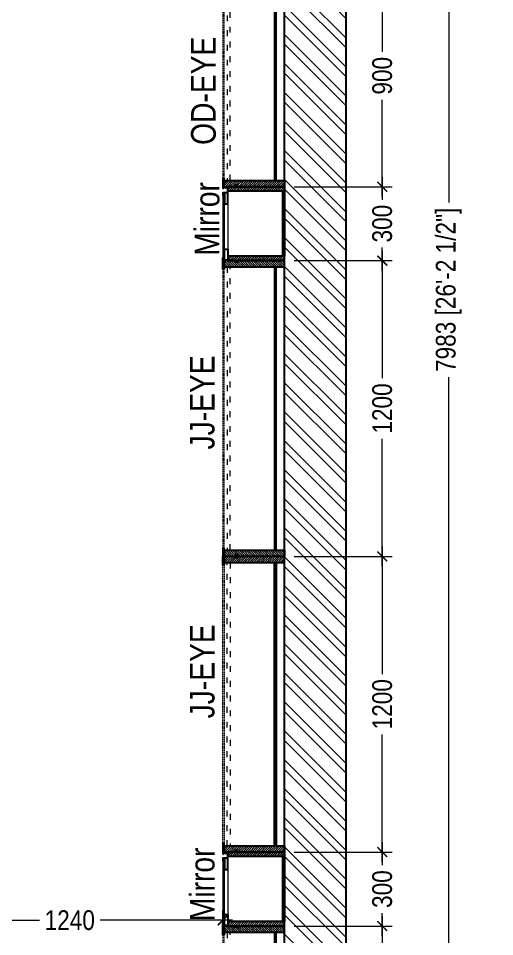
# Model space of a CAD drawing. Extents: x 8916 to 22657, y -1037022 to -1027677.
# Drawn here: x 20727 to 22657, y -1035155 to -1031429 of the extents above; entities that cross this region are included whole.
import ezdxf
from ezdxf.lldxf.tags import DXFTag

# ---------------------------------------------------------------- set-up
doc = ezdxf.new("R2010")
doc.units = 0
doc.header["$LTSCALE"] = 40
doc.header["$MEASUREMENT"] = 0
doc.header["$PDMODE"] = 3
for name, pattern in [('a_p6_plan_L18$0$HIDDEN', [0.375, 0.25, -0.125]), ('ACAD_ISO03W100', [30, 12, -18]), ('HIDDEN2', [0.1875, 0.125, -0.0625])]:
    doc.linetypes.add(name, pattern=pattern)
for name, color, linetype, lineweight in [('dimensions', 149, 'Continuous', 5), ('Floor-Unit', 1, 'Continuous', 13), ('LENS_HATCH_WALL', 251, 'Continuous', 5), ('LENS_TEXT', 31, 'HIDDEN2', 5), ('LN-ELEVATION-1', 81, 'Continuous', 25), ('LN-ELEVATION-2', 103, 'Continuous', 20), ('LN-ELEVATION-3', 125, 'a_p6_plan_L18$0$HIDDEN', 18), ('LN-ELEVATION-4', 145, 'Continuous', 13), ('LN-HATCH', 251, 'Continuous', 0), ('Mirror', 4, 'Continuous', 15)]:
    doc.layers.add(name, color=color, linetype=linetype, lineweight=lineweight)
doc.layers.add('wall', color=5, linetype='Continuous')
doc.styles.get("Standard").update_dxf_attribs({"font": 'ARIALN.TTF'})
tags = doc.linetypes.add('DASHED2', pattern=[0.375, 0.25, -0.125]).pattern_tags.tags
tags[6:7] = [DXFTag(74, 4), DXFTag(75, 0), DXFTag(340, '0'), DXFTag(46, 1.0), DXFTag(50, 0.0), DXFTag(44, 0.0), DXFTag(45, 0.0)]
tags[4:5] = [DXFTag(74, 4), DXFTag(75, 0), DXFTag(340, '0'), DXFTag(46, 1.0), DXFTag(50, 0.0), DXFTag(44, 0.0), DXFTag(45, 0.0)]
doc.dimstyles.new('Working', dxfattribs={"dimscale": 0.8, "dimtxt": 100, "dimasz": 50, "dimexe": 50, "dimexo": 50, "dimgap": 0, "dimtad": 0, "dimdec": 0, "dimzin": 0, "dimdsep": 46, "dimtxsty": 'Standard', "dimblk": 'ARCHTICK', "dimcen": 0, "dimdle": 50, "dimclrd": 250, "dimclre": 8, "dimclrt": 7, "dimadec": 0, "dimazin": 0, "dimtfac": 1, "dimtdec": 0, "dimtofl": 0, "dimtmove": 1, "dimatfit": 3, "dimfxl": 3, "dimtolj": 1, "dimlwd": 5, "dimlwe": 0, "dimarcsym": 0})
pattern_1 = [(45, (4208834.247, 1706614.74), (-4.4901280605, 4.4901280605), [])]
pattern_2 = [(45, (4209134.247, 1706614.74), (-4.4901280605, 4.4901280605), [])]

# ---------------------------------------------------------------- blocks, each defined once
blk = doc.blocks.new('sfeqwef')
at = {"layer": 'LENS_HATCH_WALL', "ltscale": 12}
h = blk.add_hatch(dxfattribs=at)
h.set_pattern_fill('ANSI32', color=256, scale=222, style=0)
h.set_pattern_definition([(45, (-26297894.82, 1620009.82), (-58.86663953, 58.86663953), []), (45, (-26297855.57, 1620009.82), (-58.86663953, 58.86663953), [])])
h.paths.add_polyline_path([(0, -12780), (0, -11249), (-250, -11249), (-250, -12530), (-8233, -12530), (-8233, -12780)])
h.paths.add_polyline_path([(-453, -11018), (-453, -10868), (-1823, -10868), (-1823, -11090), (-1673, -11090), (-1673, -11018)])
h.paths.add_polyline_path([(-1673, -11771), (-1673, -11090), (-1823, -11090), (-1823, -11771)])
h.paths.add_polyline_path([(0, -10609), (0, -8548), (-250, -8548), (-250, -10609)])
h.paths.add_polyline_path([(0, -8322), (0, -469), (-250, -469), (-250, -6707), (-250, -8322)])
h.paths.add_polyline_path([(-471, -250), (-471, 0), (-4033, 0), (-4033, -250)])
h.paths.add_polyline_path([(-4683, -250), (-4683, 0), (-7574, 0), (-7574, -250)])
h.paths.add_polyline_path([(-8083, -2517), (-8083, -469), (-8233, -469), (-8233, -2517)])
at = {"layer": 'wall', "color": 1}
for p, q in [((-8233, -12530), (-250, -12530)), ((-8233, -12780), (0, -12780))]:
    blk.add_line(p, q, dxfattribs=at)
blk = doc.blocks.new('GFCHGFD')
at = {"layer": 'LN-HATCH', "ltscale": 0.5}
h = blk.add_hatch(dxfattribs=at)
h.set_pattern_fill('ANSI31', color=256, scale=2)
h.set_pattern_definition([(45, (4060076.63, 1708724.648), (-4.4901280605, 4.4901280605), [])])
h.paths.add_polyline_path([(-144.2, 105.2), (-126.2, 105.2), (-126.2, -123.8), (-144.2, -123.8)])
h.paths.add_polyline_path([(-126.2, 99.2), (137.8, 99.2), (137.8, 105.2), (-126.2, 105.2)])
h.paths.add_polyline_path([(155.8, 105.2), (137.8, 105.2), (137.8, -123.8), (155.8, -123.8)])
at = {"layer": 'LN-ELEVATION-1'}
for points in [[(-144.2, 105.2), (-126.2, 105.2), (-126.2, -123.8), (-144.2, -123.8)], [(-126.2, 99.2), (137.8, 99.2), (137.8, 105.2), (-126.2, 105.2)], [(155.8, 105.2), (137.8, 105.2), (137.8, -123.8), (155.8, -123.8)], [(-97.2, -137.8), (-97.2, -123.8), (-142.2, -123.8), (-142.2, -144.8), (-133.2, -144.8), (-133.2, -143.3), (-140.7, -143.3), (-140.7, -137.8)], [(85.8, -137.8), (85.8, -123.8), (130.8, -123.8), (130.8, -144.8), (121.8, -144.8), (121.8, -143.3), (129.3, -143.3), (129.3, -137.8)], [(147.8, -144.8), (147.8, -143.3), (152.3, -143.3), (152.3, -125.3), (130.8, -125.3), (130.8, -123.8), (153.8, -123.8), (153.8, -144.8)]]:
    blk.add_lwpolyline(points, close=True, dxfattribs=at)
at = {"layer": 'LN-ELEVATION-2'}
blk.add_lwpolyline([(-97.2, -137.8), (85.8, -137.8), (85.8, -123.8), (-97.2, -123.8)], close=True, dxfattribs=at)
at = {"layer": 'LN-ELEVATION-4', "ltscale": 0.5}
blk.add_line((121.8, -144.8), (-133.2, -144.8), dxfattribs=at)
at = {"layer": 'Mirror', "lineweight": 0}
blk.add_lwpolyline([(-140.7, -137.8), (129.3, -137.8), (129.3, -143.3), (-140.7, -143.3)], close=True, dxfattribs=at)
blk = doc.blocks.new('GFHFD')
at = {"layer": 'LN-HATCH', "ltscale": 0.5}
h = blk.add_hatch(dxfattribs=at)
h.set_pattern_fill('ANSI31', color=256, scale=2)
h.set_pattern_definition([(45, (4097187.331, 1708800.267), (-4.4901280605, 4.4901280605), [])])
h.paths.add_polyline_path([(792.1, 220), (792.1, 30), (786.1, 30), (786.1, 20), (792.1, 20), (792.1, -24), (767.1, -24), (767.1, 220)])
h.paths.add_polyline_path([(-382.9, 180), (767.1, 180), (767.1, 186), (-382.9, 186)])
h.paths.add_polyline_path([(757.1, -24), (757.1, -30), (792.1, -30), (792.1, -24)])
h.paths.add_polyline_path([(-407.9, 220), (-407.9, 30), (-401.9, 30), (-401.9, 20), (-407.9, 20), (-407.9, -24), (-382.9, -24), (-382.9, 220)])
h.paths.add_polyline_path([(-372.9, -24), (-372.9, -30), (-407.9, -30), (-407.9, -24)])
at = {"layer": 'LN-ELEVATION-1', "ltscale": 0.5}
for points in [[(-407.9, 220), (-407.9, 30), (-401.9, 30), (-401.9, 20), (-407.9, 20), (-407.9, -24), (-382.9, -24), (-382.9, 220)], [(792.1, 220), (792.1, 30), (786.1, 30), (786.1, 20), (792.1, 20), (792.1, -24), (767.1, -24), (767.1, 220)], [(-382.9, 180), (767.1, 180), (767.1, 186), (-382.9, 186)], [(-372.9, -24), (-372.9, -30), (-407.9, -30), (-407.9, -24)], [(757.1, -24), (757.1, -30), (792.1, -30), (792.1, -24)]]:
    blk.add_lwpolyline(points, close=True, dxfattribs=at)
at = {"layer": 'LN-ELEVATION-3', "ltscale": 0.5}
for p, q in [((767.1, 220), (-382.9, 220)), ((757.1, -24), (-372.9, -24)), ((-372.9, -30), (757.1, -30))]:
    blk.add_line(p, q, dxfattribs=at)
at = {"layer": 'LN-ELEVATION-4', "linetype": 'ACAD_ISO03W100', "ltscale": 0.05}
blk.add_lwpolyline([(767.1, 0), (-382.9, 0), (-382.9, -12), (767.1, -12)], close=True, dxfattribs=at)
blk = doc.blocks.new('dfbdfhq')
at = {"layer": 'LN-HATCH', "ltscale": 0.5}
h = blk.add_hatch(dxfattribs=at)
h.set_pattern_fill('ANSI31', color=256, scale=50)
h.paths.add_polyline_path([(-911.8, 0), (-911.8, -190), (-905.8, -190), (-905.8, -200), (-911.8, -200), (-911.8, -244), (-886.8, -244), (-886.8, 0)])
h = blk.add_hatch(dxfattribs=at)
h.set_pattern_fill('ANSI31', color=256, scale=2)
h.set_pattern_definition(pattern_1)
h.paths.add_polyline_path([(-11.8, 0), (-11.8, -190), (-17.8, -190), (-17.8, -200), (-11.8, -200), (-11.8, -244), (-36.8, -244), (-36.8, 0)])
h = blk.add_hatch(dxfattribs=at)
h.set_pattern_fill('ANSI31', color=256, scale=2)
h.set_pattern_definition(pattern_2)
h.paths.add_polyline_path([(-36.8, -40), (-886.8, -40), (-886.8, -34), (-36.8, -34)])
h = blk.add_hatch(dxfattribs=at)
h.set_pattern_fill('ANSI31', color=256, scale=2)
h.set_pattern_definition(pattern_2)
h.paths.add_polyline_path([(-876.8, -244), (-876.8, -250), (-911.8, -250), (-911.8, -244)])
h = blk.add_hatch(dxfattribs=at)
h.set_pattern_fill('ANSI31', color=256, scale=2)
h.set_pattern_definition(pattern_1)
h.paths.add_polyline_path([(-46.8, -244), (-46.8, -250), (-11.8, -250), (-11.8, -244)])
at = {"layer": 'LN-ELEVATION-1', "ltscale": 0.5}
for points in [[(-911.8, 0), (-911.8, -190), (-905.8, -190), (-905.8, -200), (-911.8, -200), (-911.8, -244), (-886.8, -244), (-886.8, 0)], [(-11.8, 0), (-11.8, -190), (-17.8, -190), (-17.8, -200), (-11.8, -200), (-11.8, -244), (-36.8, -244), (-36.8, 0)], [(-36.8, -40), (-886.8, -40), (-886.8, -34), (-36.8, -34)], [(-876.8, -244), (-876.8, -250), (-911.8, -250), (-911.8, -244)], [(-46.8, -244), (-46.8, -250), (-11.8, -250), (-11.8, -244)]]:
    blk.add_lwpolyline(points, close=True, dxfattribs=at)
at = {"layer": 'LN-ELEVATION-3', "ltscale": 0.5}
for p, q in [((-886.8, 0), (-36.8, 0)), ((-876.8, -244), (-46.8, -244)), ((-46.8, -250), (-876.8, -250))]:
    blk.add_line(p, q, dxfattribs=at)
at = {"layer": 'LN-ELEVATION-4', "linetype": 'ACAD_ISO03W100', "ltscale": 0.05}
blk.add_lwpolyline([(-886.8, -220), (-36.8, -220), (-36.8, -232), (-886.8, -232)], close=True, dxfattribs=at)
blk = doc.blocks.new('_ArchTick')
at = {"const_width": 0.15}
blk.add_lwpolyline([(-0.5, -0.5), (0.5, 0.5)], dxfattribs=at)
blk = doc.blocks.new('*D58')
at = {"layer": 'Defpoints', "color": 0, "ltscale": 50, "transparency": 16777216}
for p in [(21805.4, -1035111.7), (22202, -1035111.7), (21805.4, -1036311.7)]:
    blk.add_point(p, dxfattribs=at)
at = {"layer": 'dimensions', "color": 250, "linetype": 'DASHED2', "lineweight": 5, "ltscale": 50, "transparency": 16777216}
for p, q in [((22202, -1035071.7), (22202, -1035617)), ((22202, -1036351.7), (22202, -1035806.5))]:
    blk.add_line(p, q, dxfattribs=at)
at = {"layer": 'dimensions', "color": 8, "linetype": 'DASHED2', "lineweight": 0, "ltscale": 50, "transparency": 16777216}
for p, q in [((21845.4, -1035111.7), (22242, -1035111.7)), ((21845.4, -1036311.7), (22242, -1036311.7))]:
    blk.add_line(p, q, dxfattribs=at)
at = {"layer": 'dimensions', "color": 250, "lineweight": 5, "ltscale": 50, "transparency": 16777216, "xscale": 40, "yscale": 40, "zscale": 40}
for p, rotation in [((22202, -1035111.7), 90), ((22202, -1036311.7), 270)]:
    blk.add_blockref('_ArchTick', p, dxfattribs=dict(at, rotation=rotation))
at = {"layer": 'dimensions', "color": 7, "ltscale": 50, "transparency": 16777216, "insert": (22202, -1035711.7), "char_height": 80, "attachment_point": 5, "rotation": 90, "bg_fill": 3, "box_fill_scale": 1.25, "bg_fill_color": 9, "bg_fill_true_color": 13158600, "bg_fill_transparency": 0}
blk.add_mtext('\\A1;1200', dxfattribs=at)
blk = doc.blocks.new('*D59')
at = {"layer": 'Defpoints', "color": 0, "ltscale": 50, "transparency": 16777216}
for p in [(21805.4, -1034811.7), (22202, -1034811.7), (21805.4, -1035111.7)]:
    blk.add_point(p, dxfattribs=at)
at = {"layer": 'dimensions', "color": 250, "linetype": 'DASHED2', "lineweight": 5, "ltscale": 50, "transparency": 16777216}
for p, q in [((22202, -1034771.7), (22202, -1034889.4)), ((22202, -1035151.7), (22202, -1035034.1))]:
    blk.add_line(p, q, dxfattribs=at)
at = {"layer": 'dimensions', "color": 8, "linetype": 'DASHED2', "lineweight": 0, "ltscale": 50, "transparency": 16777216}
for p, q in [((21845.4, -1034811.7), (22242, -1034811.7)), ((21845.4, -1035111.7), (22242, -1035111.7))]:
    blk.add_line(p, q, dxfattribs=at)
at = {"layer": 'dimensions', "color": 250, "lineweight": 5, "ltscale": 50, "transparency": 16777216, "xscale": 40, "yscale": 40, "zscale": 40}
for p, rotation in [((22202, -1034811.7), 90), ((22202, -1035111.7), 270)]:
    blk.add_blockref('_ArchTick', p, dxfattribs=dict(at, rotation=rotation))
at = {"layer": 'dimensions', "color": 7, "ltscale": 50, "transparency": 16777216, "insert": (22202, -1034961.7), "char_height": 80, "attachment_point": 5, "rotation": 90, "bg_fill": 3, "box_fill_scale": 1.25, "bg_fill_color": 9, "bg_fill_true_color": 13158600, "bg_fill_transparency": 0}
blk.add_mtext('\\A1;300', dxfattribs=at)
blk = doc.blocks.new('*D60')
at = {"layer": 'Defpoints', "color": 0, "ltscale": 50, "transparency": 16777216}
for p in [(21805.4, -1033611.7), (22202, -1033611.7), (21805.4, -1034811.7)]:
    blk.add_point(p, dxfattribs=at)
at = {"layer": 'dimensions', "color": 250, "linetype": 'DASHED2', "lineweight": 5, "ltscale": 50, "transparency": 16777216}
for p, q in [((22202, -1033571.7), (22202, -1034117)), ((22202, -1034851.7), (22202, -1034306.5))]:
    blk.add_line(p, q, dxfattribs=at)
at = {"layer": 'dimensions', "color": 8, "linetype": 'DASHED2', "lineweight": 0, "ltscale": 50, "transparency": 16777216}
for p, q in [((21845.4, -1033611.7), (22242, -1033611.7)), ((21845.4, -1034811.7), (22242, -1034811.7))]:
    blk.add_line(p, q, dxfattribs=at)
at = {"layer": 'dimensions', "color": 250, "lineweight": 5, "ltscale": 50, "transparency": 16777216, "xscale": 40, "yscale": 40, "zscale": 40}
for p, rotation in [((22202, -1033611.7), 90), ((22202, -1034811.7), 270)]:
    blk.add_blockref('_ArchTick', p, dxfattribs=dict(at, rotation=rotation))
at = {"layer": 'dimensions', "color": 7, "ltscale": 50, "transparency": 16777216, "insert": (22202, -1034211.7), "char_height": 80, "attachment_point": 5, "rotation": 90, "bg_fill": 3, "box_fill_scale": 1.25, "bg_fill_color": 9, "bg_fill_true_color": 13158600, "bg_fill_transparency": 0}
blk.add_mtext('\\A1;1200', dxfattribs=at)
blk = doc.blocks.new('*D61')
at = {"layer": 'Defpoints', "color": 0, "ltscale": 50, "transparency": 16777216}
for p in [(21805.4, -1032411.7), (22202, -1032411.7), (21805.4, -1033611.7)]:
    blk.add_point(p, dxfattribs=at)
at = {"layer": 'dimensions', "color": 250, "linetype": 'DASHED2', "lineweight": 5, "ltscale": 50, "transparency": 16777216}
for p, q in [((22202, -1032371.7), (22202, -1032917)), ((22202, -1033651.7), (22202, -1033106.5))]:
    blk.add_line(p, q, dxfattribs=at)
at = {"layer": 'dimensions', "color": 8, "linetype": 'DASHED2', "lineweight": 0, "ltscale": 50, "transparency": 16777216}
for p, q in [((21845.4, -1032411.7), (22242, -1032411.7)), ((21845.4, -1033611.7), (22242, -1033611.7))]:
    blk.add_line(p, q, dxfattribs=at)
at = {"layer": 'dimensions', "color": 250, "lineweight": 5, "ltscale": 50, "transparency": 16777216, "xscale": 40, "yscale": 40, "zscale": 40}
for p, rotation in [((22202, -1032411.7), 90), ((22202, -1033611.7), 270)]:
    blk.add_blockref('_ArchTick', p, dxfattribs=dict(at, rotation=rotation))
at = {"layer": 'dimensions', "color": 7, "ltscale": 50, "transparency": 16777216, "insert": (22202, -1033011.7), "char_height": 80, "attachment_point": 5, "rotation": 90, "bg_fill": 3, "box_fill_scale": 1.25, "bg_fill_color": 9, "bg_fill_true_color": 13158600, "bg_fill_transparency": 0}
blk.add_mtext('\\A1;1200', dxfattribs=at)
blk = doc.blocks.new('*D62')
at = {"layer": 'Defpoints', "color": 0, "ltscale": 50, "transparency": 16777216}
for p in [(21805.4, -1032111.7), (22202, -1032111.7), (21805.4, -1032411.7)]:
    blk.add_point(p, dxfattribs=at)
at = {"layer": 'dimensions', "color": 250, "linetype": 'DASHED2', "lineweight": 5, "ltscale": 50, "transparency": 16777216}
for p, q in [((22202, -1032071.7), (22202, -1032189.4)), ((22202, -1032451.7), (22202, -1032334.1))]:
    blk.add_line(p, q, dxfattribs=at)
at = {"layer": 'dimensions', "color": 8, "linetype": 'DASHED2', "lineweight": 0, "ltscale": 50, "transparency": 16777216}
for p, q in [((21845.4, -1032111.7), (22242, -1032111.7)), ((21845.4, -1032411.7), (22242, -1032411.7))]:
    blk.add_line(p, q, dxfattribs=at)
at = {"layer": 'dimensions', "color": 250, "lineweight": 5, "ltscale": 50, "transparency": 16777216, "xscale": 40, "yscale": 40, "zscale": 40}
for p, rotation in [((22202, -1032111.7), 90), ((22202, -1032411.7), 270)]:
    blk.add_blockref('_ArchTick', p, dxfattribs=dict(at, rotation=rotation))
at = {"layer": 'dimensions', "color": 7, "ltscale": 50, "transparency": 16777216, "insert": (22202, -1032261.7), "char_height": 80, "attachment_point": 5, "rotation": 90, "bg_fill": 3, "box_fill_scale": 1.25, "bg_fill_color": 9, "bg_fill_true_color": 13158600, "bg_fill_transparency": 0}
blk.add_mtext('\\A1;300', dxfattribs=at)
blk = doc.blocks.new('*D63')
at = {"layer": 'Defpoints', "color": 0, "ltscale": 50, "transparency": 16777216}
for p in [(21805.4, -1031211.7), (22202, -1031211.7), (21805.4, -1032111.7)]:
    blk.add_point(p, dxfattribs=at)
at = {"layer": 'dimensions', "color": 250, "linetype": 'DASHED2', "lineweight": 5, "ltscale": 50, "transparency": 16777216}
for p, q in [((22202, -1031171.7), (22202, -1031589.4)), ((22202, -1032151.7), (22202, -1031734.1))]:
    blk.add_line(p, q, dxfattribs=at)
at = {"layer": 'dimensions', "color": 8, "linetype": 'DASHED2', "lineweight": 0, "ltscale": 50, "transparency": 16777216}
for p, q in [((21845.4, -1031211.7), (22242, -1031211.7)), ((21845.4, -1032111.7), (22242, -1032111.7))]:
    blk.add_line(p, q, dxfattribs=at)
at = {"layer": 'dimensions', "color": 250, "lineweight": 5, "ltscale": 50, "transparency": 16777216, "xscale": 40, "yscale": 40, "zscale": 40}
for p, rotation in [((22202, -1031211.7), 90), ((22202, -1032111.7), 270)]:
    blk.add_blockref('_ArchTick', p, dxfattribs=dict(at, rotation=rotation))
at = {"layer": 'dimensions', "color": 7, "ltscale": 50, "transparency": 16777216, "insert": (22202, -1031661.7), "char_height": 80, "attachment_point": 5, "rotation": 90, "bg_fill": 3, "box_fill_scale": 1.25, "bg_fill_color": 9, "bg_fill_true_color": 13158600, "bg_fill_transparency": 0}
blk.add_mtext('\\A1;900', dxfattribs=at)
blk = doc.blocks.new('*D93')
at = {"layer": 'Defpoints', "color": 0, "ltscale": 50, "transparency": 16777216}
for p in [(20315.4, -1034471.7), (21555.4, -1035088.2), (21555.4, -1035146.7)]:
    blk.add_point(p, dxfattribs=at)
at = {"layer": 'dimensions', "color": 8, "linetype": 'DASHED2', "lineweight": 0, "ltscale": 50, "transparency": 16777216}
for p, q in [((20315.4, -1034688.2), (20315.4, -1035128.2)), ((21555.4, -1035106.7), (21555.4, -1035048.2))]:
    blk.add_line(p, q, dxfattribs=at)
at = {"layer": 'dimensions', "color": 250, "linetype": 'DASHED2', "lineweight": 5, "ltscale": 50, "transparency": 16777216}
for p, q in [((20275.4, -1035088.2), (20840.6, -1035088.2)), ((21595.4, -1035088.2), (21030.1, -1035088.2))]:
    blk.add_line(p, q, dxfattribs=at)
at = {"layer": 'dimensions', "color": 250, "lineweight": 5, "ltscale": 50, "transparency": 16777216, "xscale": 40, "yscale": 40, "zscale": 40, "rotation": 180}
blk.add_blockref('_ArchTick', (20315.4, -1035088.2), dxfattribs=at)
at = {"layer": 'dimensions', "color": 250, "lineweight": 5, "ltscale": 50, "transparency": 16777216, "xscale": 40, "yscale": 40, "zscale": 40}
blk.add_blockref('_ArchTick', (21555.4, -1035088.2), dxfattribs=at)
at = {"layer": 'dimensions', "color": 7, "ltscale": 50, "transparency": 16777216, "insert": (20935.4, -1035088.2), "char_height": 80, "attachment_point": 5, "bg_fill": 3, "box_fill_scale": 1.25, "bg_fill_color": 9, "bg_fill_true_color": 13158600, "bg_fill_transparency": 0}
blk.add_mtext('\\A1;1240', dxfattribs=at)
blk = doc.blocks.new('*D123')
at = {"layer": 'Defpoints', "color": 0, "ltscale": 50, "transparency": 16777216}
for p in [(21805.4, -1028538.7), (21930.4, -1036521.7), (22471.3, -1036521.7)]:
    blk.add_point(p, dxfattribs=at)
at = {"layer": 'dimensions', "color": 250, "linetype": 'DASHED2', "lineweight": 5, "ltscale": 50, "transparency": 16777216}
for p, q in [((22471.3, -1028498.7), (22471.3, -1032201.8)), ((22471.3, -1036561.7), (22471.3, -1032858.6))]:
    blk.add_line(p, q, dxfattribs=at)
at = {"layer": 'dimensions', "color": 8, "linetype": 'DASHED2', "lineweight": 0, "ltscale": 50, "transparency": 16777216}
for p, q in [((22071.3, -1028538.7), (22511.3, -1028538.7)), ((22071.3, -1036521.7), (22511.3, -1036521.7))]:
    blk.add_line(p, q, dxfattribs=at)
at = {"layer": 'dimensions', "color": 250, "lineweight": 5, "ltscale": 50, "transparency": 16777216, "xscale": 40, "yscale": 40, "zscale": 40}
for p, rotation in [((22471.3, -1028538.7), 90), ((22471.3, -1036521.7), 270)]:
    blk.add_blockref('_ArchTick', p, dxfattribs=dict(at, rotation=rotation))
at = {"layer": 'dimensions', "color": 7, "ltscale": 50, "transparency": 16777216, "insert": (22471.3, -1032530.2), "char_height": 80, "attachment_point": 5, "rotation": 90, "bg_fill": 3, "box_fill_scale": 1.25, "bg_fill_color": 9, "bg_fill_true_color": 13158600, "bg_fill_transparency": 0}
blk.add_mtext('\\A1;7983 [26\'-2 1/2"]', dxfattribs=at)

msp = doc.modelspace()

# ---------------------------------------------------------------- block references
at = {"rotation": 90}
msp.add_blockref('sfeqwef', (9275.4, -1028288.7), dxfattribs=at)
at = {"layer": 'Floor-Unit', "xscale": -1, "rotation": 270}
for name, p in [('dfbdfhq', (21805.4, -1031199.9)), ('GFCHGFD', (21700.2, -1032267.6)), ('GFHFD', (21585.4, -1034403.8)), ('GFCHGFD', (21700.2, -1034967.6))]:
    msp.add_blockref(name, p, dxfattribs=at)
at = {"layer": 'Floor-Unit', "rotation": 270}
for p in [(21585.4, -1032819.7), (21585.4, -1035519.7)]:
    msp.add_blockref('GFHFD', p, dxfattribs=at)

# ---------------------------------------------------------------- texts
at = {"layer": 'LENS_TEXT', "linetype": 'Continuous', "ltscale": 3, "char_height": 100, "width": 271.785, "attachment_point": 5, "rotation": 90}
for s, insert in [('\\pxql;OD-EYE', (21477.8, -1031806.3)), ('\\pxql;Mirror', (21492.8, -1032256.1)), ('\\pxql;JJ-EYE', (21472.8, -1033042.2)), ('\\pxql;JJ-EYE', (21472.8, -1034133.3)), ('\\pxql;Mirror', (21472.8, -1034956.1))]:
    msp.add_mtext(s, dxfattribs=dict(at, insert=insert))

# ---------------------------------------------------------------- next in the draw order: dimensions: what is measured, and where the dimension line sits
at = {"layer": 'dimensions', "ltscale": 50}
dim = msp.add_linear_dim(base=(21555.4, -1035088.2), p1=(20315.4, -1034471.7), p2=(21555.4, -1035146.7), dimstyle='Working', override={"dimfxl": 500, "dimfxlon": 1, "dimtfill": 1, "dimarcsym": 1}, dxfattribs=at)
dim.commit()
dim.dimension.update_dxf_attribs({"geometry": '*D93', "text_midpoint": (20935.4, -1035088.2)})
dim = msp.add_linear_dim(base=(22202, -1035111.7), p1=(21805.4, -1036311.7), p2=(21805.4, -1035111.7), angle=90, dimstyle='Working', override={"dimfxl": 500, "dimfxlon": 1, "dimtfill": 1, "dimarcsym": 1}, dxfattribs=at)
dim.commit()
dim.dimension.update_dxf_attribs({"geometry": '*D58', "text_midpoint": (22202, -1035711.7)})

# ---------------------------------------------------------------- next in the draw order: dimensions: what is measured, and where the dimension line sits
dim = msp.add_linear_dim(base=(22202, -1034811.7), p1=(21805.4, -1035111.7), p2=(21805.4, -1034811.7), angle=90, dimstyle='Working', override={"dimfxl": 500, "dimfxlon": 1, "dimtfill": 1, "dimarcsym": 1}, dxfattribs=at)
dim.commit()
dim.dimension.update_dxf_attribs({"geometry": '*D59', "text_midpoint": (22202, -1034961.7)})

# ---------------------------------------------------------------- next in the draw order: dimensions: what is measured, and where the dimension line sits
dim = msp.add_linear_dim(base=(22202, -1033611.7), p1=(21805.4, -1034811.7), p2=(21805.4, -1033611.7), angle=90, dimstyle='Working', override={"dimfxl": 500, "dimfxlon": 1, "dimtfill": 1, "dimarcsym": 1}, dxfattribs=at)
dim.commit()
dim.dimension.update_dxf_attribs({"geometry": '*D60', "text_midpoint": (22202, -1034211.7)})

# ---------------------------------------------------------------- next in the draw order: dimensions: what is measured, and where the dimension line sits
dim = msp.add_linear_dim(base=(22202, -1032411.7), p1=(21805.4, -1033611.7), p2=(21805.4, -1032411.7), angle=90, dimstyle='Working', override={"dimfxl": 500, "dimfxlon": 1, "dimtfill": 1, "dimarcsym": 1}, dxfattribs=at)
dim.commit()
dim.dimension.update_dxf_attribs({"geometry": '*D61', "text_midpoint": (22202, -1033011.7)})

# ---------------------------------------------------------------- next in the draw order: dimensions: what is measured, and where the dimension line sits
dim = msp.add_linear_dim(base=(22202, -1032111.7), p1=(21805.4, -1032411.7), p2=(21805.4, -1032111.7), angle=90, dimstyle='Working', override={"dimfxl": 500, "dimfxlon": 1, "dimtfill": 1, "dimarcsym": 1}, dxfattribs=at)
dim.commit()
dim.dimension.update_dxf_attribs({"geometry": '*D62', "text_midpoint": (22202, -1032261.7)})

# ---------------------------------------------------------------- next in the draw order: dimensions: what is measured, and where the dimension line sits
dim = msp.add_linear_dim(base=(22202, -1031211.7), p1=(21805.4, -1032111.7), p2=(21805.4, -1031211.7), angle=90, dimstyle='Working', override={"dimfxl": 500, "dimfxlon": 1, "dimtfill": 1, "dimarcsym": 1}, dxfattribs=at)
dim.commit()
dim.dimension.update_dxf_attribs({"geometry": '*D63', "text_midpoint": (22202, -1031661.7)})

# ---------------------------------------------------------------- next in the draw order: dimensions: what is measured, and where the dimension line sits
dim = msp.add_linear_dim(base=(22471.3, -1036521.7), p1=(21805.4, -1028538.7), p2=(21930.4, -1036521.7), angle=90, dimstyle='Working', override={"dimfxl": 500, "dimfxlon": 1, "dimtfill": 1, "dimarcsym": 1}, dxfattribs=at)
dim.commit()
dim.dimension.update_dxf_attribs({"geometry": '*D123', "text_midpoint": (22471.3, -1032530.2)})

doc.saveas('drawing.dxf')
